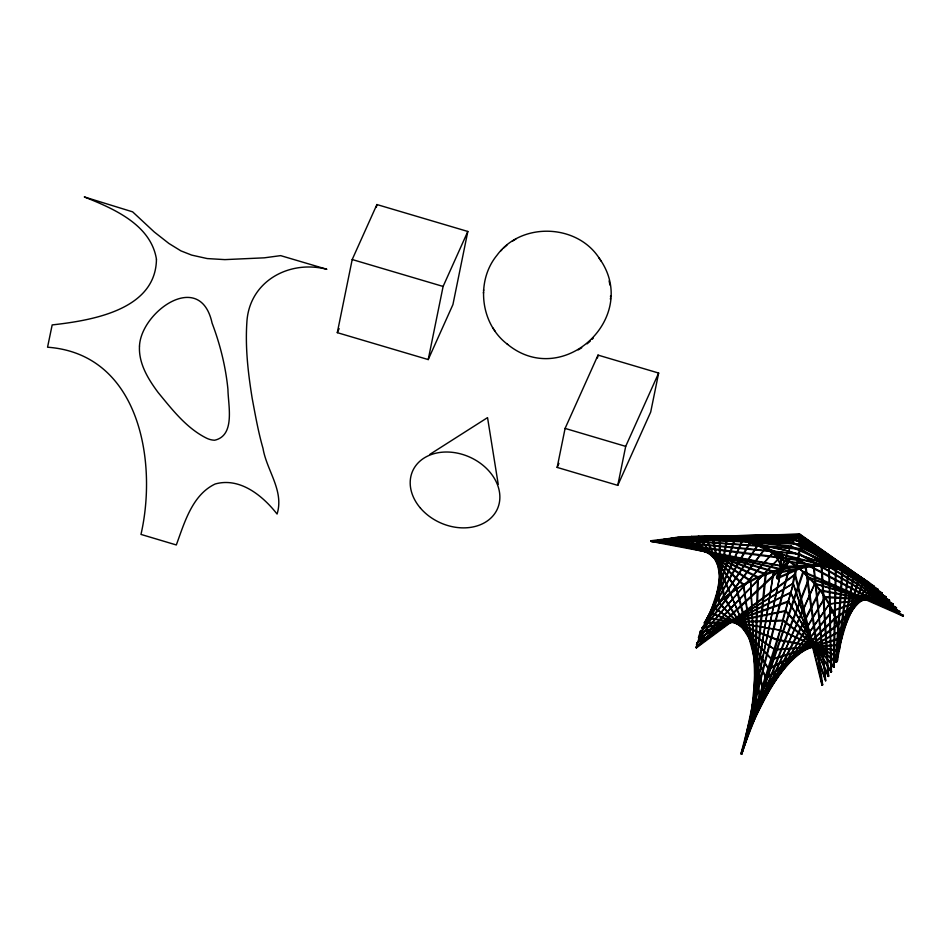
<?xml version="1.0" encoding="UTF-8"?>
<svg xmlns="http://www.w3.org/2000/svg" width="951" height="951" viewBox="0 0 951 951"><rect width="100%" height="100%" fill="white"/><g stroke="black" fill="none" stroke-linecap="round" stroke-linejoin="round"><path stroke-width="1.43" d="M800.73 544.638L801.051 544.127L671.156 538.967C675.246 535.96 692.221 536.911 698.771 536.305L736.87 588.693L763.13 688.013M828.678 676.268L821.926 565.988L781.829 567.081L784.064 560.864L829.248 566.701L831.412 671.834L788.545 601.294L795.476 574.749L798.388 559.652L903.438 615.559L902.963 616.07L803.024 572.217L809.111 578.018L900.05 611.933L799.078 554.385L800.362 548.465L896.436 607.689M782.376 566.701L784.682 561.316M797.818 535.056L869.452 582.749L869.012 583.415L869.428 582.725L869.071 583.308M754.488 658.449L736.133 588.978L758.149 577.626L773.662 571.92M736.882 588.883L730.427 593.709M751.385 724.65L775.053 649.747L714.593 607.725L727.337 539.407M728.668 537.458L796.427 537.386L796.546 536.626L864.899 580.074M870.26 599.903L889.637 600.473L801.111 540.192L801.039 540.905L801.182 540.239M852.964 574.345L842.087 569.922L846.128 570.826M599.712 258.981C577.839 223.735 521.445 221.571 497.028 255.201C475.417 281.365 480.421 324.148 507.703 344.452M507.216 344.072C563.158 390.457 641.556 316.231 599.035 257.971M801.17 566.558L789.294 568.104L773.425 571.931L664.238 539.253L671.133 538.171L800.825 543.901L893.048 603.921L892.93 604.622L892.989 603.897M837.427 562.707L885.94 596.966L829.367 604.087L825.23 596.895L815.292 583.593L797.128 566.237L789.116 567.343L789.14 568.116L789.318 567.343L651.221 540.691C651.364 543.14 674.865 539.193 671.287 538.195L765.84 573.798L765.614 574.559L670.954 538.92L677.944 538.254L801.027 540.869M720.062 557.548L719.111 603.207L719.443 537.101L720.216 537.16M720.085 554.611L720.169 536.935L705.392 536.84L714.249 536.673M889.435 600.152L889.28 600.866M711.051 612.967L707.211 618.293L742.244 540.156L791.101 546.112L845.998 570.505M707.71 618.162L742.66 540.715L734.814 538.611M782.209 566.986L773.948 551.568M834.134 666.913L836.179 567.997L784.242 561.518L784.599 560.817L765.852 547.764L781.674 555.717L797.128 566.344M773.983 551.639L698.712 638.133L773.829 551.461M789.164 567.699C764.842 570.184 735.147 586.933 719.503 602.756L771.784 659.114L811.12 646.835M791.054 592.521L790.578 591.926L828.69 676.066M797.948 535.746L797.889 535.044L797.865 535.746L727.301 536.792M800.885 540.893L889.03 600.83L889.399 600.14L824.85 596.705L825.171 597.252M761.703 535.782L698.367 536.519L800.148 534.355L878.165 589.525L835.453 618.519C834.942 615.998 839.59 628.944 839.186 631.928M765.924 547.835L700.649 633.164L700.102 632.807L788.343 601.115L774.994 649.735M700.578 632.974L701.683 630.549M877.975 590.012L873.363 586.612L873.862 585.982L799.137 534.189L705.452 536.495M799.85 534.652L800.005 534.7M743.67 584.568L742.957 584.794L743.634 584.437L759.98 697.594M854.58 574.535L838.033 656.654L848.886 572.11M839.246 650.995L839.888 644.933M658.092 540.12L780.082 568.662M712.988 536.542L724.84 598.001L724.068 598.179L724.614 597.894L724.127 598.274L736.549 618.174M790.97 546.896L791.28 546.231L790.97 546.896L742.255 540.941L734.481 538.753L735.028 539.039L711.098 613.074M857.16 576.365L792.825 543.009L792.825 542.308L853.071 573.405M799.553 553.755L899.848 611.505M838.021 656.689C837.843 665.736 834.193 660.767 836.309 661.955L842.788 569.994M777.787 639.69L735.42 622.477M834.039 666.853L833.409 667.127L834.122 666.996L833.361 666.948L835.477 568.222L836.155 568.009L786.75 555.443L785.895 558.594M784.409 561.447L784.551 560.793M836.298 661.967L835.525 661.813L842.004 569.934M868.798 584.473L839.115 631.856L839.864 638.644L857.315 597.846M833.801 560.175L801.075 537.339L800.956 538.064L684.672 537.66C684.245 535.841 696.132 539.657 698.795 536.34M707.199 618.233L710.421 612.682L716.674 605.169M754.69 674.782L750.553 580.395L755.486 674.746M793.336 583.45L825.741 680.714L813.949 565.524C813.64 567.497 812.368 562.849 816.362 565.358M788.165 553.494L789.187 550.677L788.724 551.283L842.729 570.006L835.679 568.567L836.226 568.258M754.939 686.884L754.012 716.507L753.287 716.483L753.822 697.226M753.917 694.266L757.59 577.257M755.082 682.438L758.375 577.281M799.149 534.284L798.995 534.973L799.03 534.177L877.583 590.036L877.987 589.347M734.945 538.789L734.564 539.36L792.979 543.045L793.134 542.284M805.663 565.893L805.818 565.857M833.349 666.817L833.754 666.592M835.608 661.848L836.274 661.813M800.492 548.929L799.743 548.679L792.682 583.129L793.336 583.367L697.261 642.781L793.419 583.07M789.259 550.938L788.51 550.843L842.431 569.994M698.914 638.169C697.749 639.143 701.469 632.308 700.507 633.235L788.474 601.876M787.048 555.907L786.489 556.204L835.858 568.151M780.914 564.383L781.496 555.669L779.451 572.859L814.068 565.667M750.945 725.993L741.768 754.012L803.631 572.015L781.211 555.943M830.889 671.739L831.566 671.751L830.877 671.798L788.284 601.246M788.759 601.329L788.058 601.71M799.422 534.617L727.408 536.412M811.239 543.782L800.373 535.651L810.49 542.272M800.837 535.556L800.564 535.33M792.789 582.975L825.551 680.892L813.307 565.69C817.289 567.818 792.373 565.274 813.759 565.239L779.558 572.074M830.829 671.763L831.531 671.572M881.85 593.579L881.934 592.853L881.946 593.579L832.232 611.35L832.838 611.029L760.015 697.879M882.076 593.067L881.577 593.543L813.664 545.494M758.113 545.22L702.575 628.183L702.016 627.779L702.623 628.088M781.888 556.145C777.359 557.5 772.2 549.797 773.829 552.067M786.156 611.018L811.988 640.891M483.441 293.122L483.488 292.183M483.56 290.709L483.607 289.758M610.411 299.232L610.459 298.281M610.53 296.807L610.578 295.88M779.249 572.24C780.2 570.338 779.035 579.504 776.967 577.958L805.283 565.441M780.7 630.204L812.558 644.576M784.004 561.019L784.468 560.745M750.363 542.748L704.358 623.226L704.477 622.608L783.339 620.207L836.143 661.551M783.458 620.29L783.303 620.884L783.279 620.23M766.007 548.299L750.03 542.165L789.211 551.176L749.899 542.938L742.612 540.667M839.781 638.727L839.162 638.335L843.775 627.494M799.529 534.652L799.981 534.414M828.238 676.47L828.238 675.84L828.416 676.446M744.835 744.645L781.389 569.043L744.051 744.49L809.123 577.364L899.408 611.648M784.135 561.34L765.46 548.454C766.399 547.586 765.793 550.891 757.614 545.41L787.012 556.014L757.935 544.685C759.064 547.966 747.296 540.37 749.959 542.95M820.487 590.179L820.047 590.702L893.001 604.539L800.445 544.578L800.897 543.96M864.138 579.86L864.673 579.623M749.661 542.641L749.899 542.26M839.507 644.481L774.376 649.545L774.994 649.723M800.183 534.533L800.005 534.89M835.584 568.282L835.977 568.151M877.714 590.012L878.07 589.489M800.112 549.191L664.155 539.276L800.267 548.454M781.746 555.86L781.258 556.299L781.746 555.812M684.815 537.351L750.719 580.455M670.847 538.611L671.311 538.207M712.156 552.84L705.083 536.542L711.134 536.198M773.365 552.008L769.502 550.332M698.937 638.169L790.97 592.592L790.566 592.057M790.447 592.366L828.036 676.137M664.749 539.193L664.357 539.752L664.559 538.979L773.805 571.313L747.819 735.266M792.789 542.914L793.11 542.284L792.956 543.045M800.457 544.531L800.754 543.913M848.815 572.003L848.435 572.074M788.617 550.784L789.58 548.608M800.278 544.305L800.29 544.15M792.765 542.676L792.623 542.664M765.424 548.002L699.995 632.724L698.391 637.705L699.175 637.836M781.247 556.299L697.368 642.983L699.116 638.002M750.173 725.839L765.293 574.131M751.1 724.46L752.419 711.324M752.705 708.412L753.727 698.2M754.012 695.288L766.09 574.214M829.117 603.873L885.94 596.919M806.068 567.176L822.674 684.768L821.902 684.946L822.556 685.136L795.476 574.535L696.465 647.797L695.847 647.322L789.021 560.686L789.603 561.233L789.389 560.603L789.187 561.316M698.51 536.756L736.526 589.121M702.052 627.91L702.456 627.922M750.803 580.752L750.149 580.906M856.792 575.973L794.715 539.383L845.76 568.627M795.107 539.217L741.946 537.802M796.938 566.214L796.867 566.915L796.95 566.19L805.687 565.69M774.411 649.854L774.435 649.557M804.38 566.713L777.312 578.683C774.815 578.053 778.655 571.836 779.903 572.657M777.478 578.517L789.603 561.233L696.394 647.809M809.016 577.554L809.242 578.053M730.772 621.502L707.378 617.579M848.102 571.991L837.26 656.499L838.045 656.559L816.552 646.418M781.615 566.594L782.293 566.487M707.544 618.102L780.272 630.168L812.154 645.265M779.178 572.407L779.725 572.835M697.558 642.472L781.199 555.8M697.82 642.781L697.202 645.17M896.306 607.665L815.043 583.438L747.51 735.349L773.662 571.159M698.379 536.269L698.093 536.721M812.736 644.231L783.208 620.884L704.584 623.392L704.632 622.62M892.87 603.873L820.059 589.977L828.987 604.456M718.944 602.72L724.163 597.81M799.684 554.171L799.137 557.155M726.564 539.217L714.308 607.82C716.21 609.08 721.048 601.793 718.861 602.97M839.151 651.007L839.257 650.853M885.547 596.467L885.761 596.467M853.808 574.345L837.26 656.499L837.855 656.202M337.308 332.66L352.203 259.528L376.917 204.548L467.821 231.462L452.926 304.593L428.223 359.573L337.308 332.66L339.127 328.63M376.323 207.413L376.917 204.548M428.223 359.573L443.107 286.441L467.821 231.462M557.155 467.416L565.096 428.414L598.036 355.103L658.651 373.054L650.698 412.056L617.758 485.367L557.155 467.416L558.95 463.41M597.454 357.992L598.036 355.103M617.758 485.367L625.699 446.364L658.651 373.054M780.117 630.144L733.685 621.99M799.529 554.183L657.676 540.584L781.365 569.685M803.286 571.503L802.929 572.074L803.44 571.539L903.272 615.345M776.967 577.958L789.045 561.173M696.429 644.992L697.047 642.579M651.269 541.464L789.033 567.616L740.995 753.798L741.685 754.06M741.768 753.988L789.592 567.818M742.053 540.477L742.612 540.655M783.053 620.563L740.995 753.786L741.59 753.965M800.409 535.365L800.469 536.019M782.792 620.456C783.232 613.882 795.535 580.954 792.682 583.379M815.043 583.438L814.686 584.08L820.047 590.702M815.126 583.736L814.698 583.712M781.722 569.447L781.175 569.173M832.803 611.315L832.22 610.815L835.667 618.019M839.947 641.925L858.729 578.374M840.292 643.589L859.478 578.636M839.293 638.276L839.852 638.62M839.685 638.834L817.04 645.848M812.677 645.8L777.633 639.536L777.312 640.094L813.973 646.835M798.792 534.807L798.947 534.177M873.398 586.541L873.743 586.03M802.87 571.765L741.352 753.893M702.23 627.648L757.923 544.697M711.063 613.145L714.581 608.236M856.887 575.628L796.249 537.339L796.581 536.649L728.704 536.673M824.814 596.717L824.874 597.501L867.336 599.748M734.481 538.825L710.349 612.801L731.046 621.574M801.277 537.588L800.552 537.909L885.845 597.062M794.977 574.297L795.428 574.606M700.911 630.335C697.998 633.128 701.862 632.784 700.162 632.677M744.692 744.728L809.67 577.804M704.334 622.881L749.673 542.367L750.291 542.7L749.721 542.403M834.098 667.091L816.22 647.049M838.556 631.726L839.162 631.833M839.044 632.094L814.341 645.325M838.58 650.746L839.257 644.671M762.226 535.71L691.413 536.53L691.52 537.208L751.944 536.614M844.94 624.771L863.567 581.18M858.48 595.124L864.304 581.501M785.134 558.368L787.404 553.268M801.111 537.374L800.576 537.921L801.194 537.529M747.807 735.373L747.201 735.099L814.615 583.676M718.98 603.112L771.475 659.435M712.786 536.911L719.955 536.875M803.536 572.062L803.31 571.896M750.256 725.839L819.845 590.155M752.942 722.106L820.475 590.488M821.914 684.827L822.532 684.613L821.937 684.898L805.283 567.331M835.537 617.936L834.942 618.198L838.948 632.272M800.742 537.339L684.946 537.232M850.527 571.052L797.853 535.306M815.292 583.973L896.65 607.974L896.151 608.402M753.275 716.293L825.099 596.919M753.893 716.638L825.242 597.311M734.873 622.429L774.851 649.699M816.766 645.099L839.341 638.18L839.412 638.834L838.39 631.975L868.097 584.092M801.051 540.18L677.801 537.47L758.209 576.936L757.888 577.649L677.671 538.207L678.075 537.517L677.849 538.242M877.547 589.929L877.856 589.335M658.044 539.942L799.292 553.696M829.296 604.016L756.39 706.926L756.972 707.223L829.26 604.349M719.467 536.994L719.764 537.458M657.593 539.906L664.701 539.074L664.167 539.443M710.682 613.217L710.789 612.575M835.002 618.34C836.892 619.897 830.77 609.139 832.684 611.445M805.105 565.75L805.842 565.667M798.258 559.628L650.995 540.739L657.926 539.859M832.184 610.839L759.801 697.582M702.385 628.326L786.156 611.101M786.002 610.768L785.859 611.267M828.773 604.265L832.256 611.303M724.674 597.87L768.99 669.219L810.454 647.381M871.366 588.158L837.118 625.009L837.676 625.413L872.875 587.694M882.005 592.913L812.915 543.984M501.985 249.637L500.654 250.993M592.033 339.364L593.365 338.009M691.413 536.423L743.539 584.342M881.922 592.877L881.672 593.579M705.392 536.067L712.917 552.59M838.58 631.797L768.574 668.612L768.86 669.314M762.476 687.823L835.026 617.853L835.56 618.245M763.011 688.405L835.453 618.519M730.463 593.579L766.137 678.42M503.709 247.938L505.124 246.713M505.54 246.345L506.931 245.144M587.088 343.858L588.479 342.657M588.895 342.277L590.309 341.052M821.878 566.071L821.295 566.249L829.26 566.962M881.565 592.948L832.339 610.732M724.353 598.286L729.94 593.091M786.548 555.479L786.62 555.455M873.422 586.66L862.569 579.135M777.419 578.577L776.741 578.291L777.252 578.636M794.798 539.074L794.763 539.835L735.991 538.456M811.334 644.077L765.531 678.241L766.007 678.788M813.676 642.329L837.165 624.807L837.641 625.271M765.995 678.883L811.797 644.719M814.151 642.971L837.617 625.449M794.834 574.345L695.942 647.203L696.287 647.833M835.014 617.865L877.535 589.418M730.439 593.376L714.094 555.301M765.983 678.527L730.273 593.424M429.947 454.305L487.542 417.62L498.229 484.332M512.292 241.233L513.802 240.318M514.384 239.961L515.846 239.081M578.172 349.92L579.635 349.029M580.217 348.672L581.727 347.769M777.502 640.296L733.78 622.679M698.7 637.467L791.184 592.093M798.258 560.377L651.078 541.476L651.304 540.75M762.94 688.381L762.44 687.965L762.975 688.239M797.77 534.973L727.301 536.007M821.509 565.619L818.977 565.488M771.867 659.685L814.211 646.716M769.002 668.743L768.705 668.648M762.571 687.858L762.833 688.048M781.46 568.995L781.472 569.411M903.081 615.309L902.986 616.058M759.587 697.654L743.218 584.639M750.256 581.109L684.494 537.267L681.332 537.957M702.159 627.589L785.764 610.578M828.832 567.283L835.846 568.627M800.302 536.031L787.309 536.257M705.511 536.055L705.107 536.626M743.076 584.984L691.222 537.089L691.603 536.554M802.608 566.439L805.461 566.178M734.648 539.383L730.843 538.801M774.661 650.032L839.46 645.265M755.26 686.539L756.271 707.092L756.913 707.271M744.146 744.502L744.538 744.597M788.177 535.306L796.997 535.14M781.948 566.309L821.498 565.607M787.273 535.461L797.592 535.365M800.801 540.905L800.98 540.168L800.671 540.834M753.287 716.483L753.905 716.519M657.735 540.608L657.533 540.37M798.995 534.973L860.168 577.459M736.205 538.682L793.015 542.272M785.609 611.279L811.429 641.461M837.534 656.927L817.48 647.714M826.526 566.214L829.07 566.546M838.889 650.591L817.064 646.585M816.885 647.358L838.782 651.269M773.401 551.521L781.639 566.891M746.297 541.178L750.149 542.189M790.78 546.789L848.268 572.371M790.602 592.307L790.578 592.497M352.203 259.528L443.107 286.441M565.096 428.414L625.699 446.364M765.84 573.798L765.555 574.547M828.618 566.986L828.963 566.499L830.794 671.668L831.459 671.454M777.704 639.571L777.359 640.213M859.752 576.77L855.484 574.642M902.879 616.034L798.02 560.305M757.804 577.626L758.209 576.936M710.872 612.563L732.698 621.383M799.815 548.989L896.092 608.378L896.234 607.677L896.008 608.319M677.766 538.23L677.742 537.553L677.611 538.147M821.188 566.118L828.024 676.244M853.368 573.049L859.716 576.746M869.404 582.832L868.941 583.355M856.685 575.165L859.145 576.817M862.83 579.278L867.752 582.571M732.472 620.765L714.332 607.939M839.21 644.944L839.091 638.608M816.172 646.93L835.667 662.205M794.739 574.654L821.937 684.97M809.016 577.935L814.686 584.104M813.901 643.126L834.015 666.627M600.343 259.956L601.056 261.026M492.951 327.976L493.664 329.046M494.306 330.021L494.972 331.031M738.095 620.658L768.42 669.159M729.999 593.293L713.928 556.906M829.379 603.897L832.814 610.958M756.366 665.534L762.357 688.215M712.204 536.697L719.645 575.284M720.204 578.149L724.056 598.155M609.115 280.914L609.436 282.602M609.555 283.267L609.876 284.991M755.7 679.157L757.067 707.057M754.904 679.192L755.046 682.129M139.488 346.057C138.513 363.46 148.154 379.069 158.139 392.513C172.179 409.548 186.396 428.128 206.533 438.161A18.628 15.81 38.6 0 0 214.641 440.23C235.658 435.546 228.097 404.971 227.943 389.47C225.72 366.765 220.168 344.428 212.085 323.114C200.376 269.121 141.01 311.702 139.488 346.057M684.351 537.22L684.363 537.184M156.451 259.231C155.821 310.169 91.451 320.487 52.174 324.921L47.55 347.21C139.512 353.927 157.676 461.473 140.974 534.414L176.315 544.959C184.482 522.765 192.161 494.9 215.176 483.988C239.937 477.022 262.773 495.733 277.074 514.051C284.325 490.68 266.732 470.733 262.999 448.361C258.28 431.992 255.355 415.195 252.205 398.469C248.187 373.577 245.192 348.197 246.832 322.971C248.71 281.639 288.866 259.48 326.847 269.288L280.652 255.629L264.307 257.828L224.888 259.623L207.211 258.565L191.686 255.106L180.94 250.886L168.921 243.48L154.264 231.985L132.629 211.847L84.306 196.94C113.407 208.542 150.888 224.591 156.451 259.231M796.058 536.958L796.058 536.958M837.26 656.475L837.332 656.535M797.461 535.318L797.461 535.318M650.9 541.083L650.853 541.083M798.626 534.533L798.638 534.498M873.268 586.339L873.743 585.935L873.268 586.327M790.638 546.421L790.638 546.385M420.473 508.155A46.433 35.983 24.2 0 0 497.052 509.677A46.433 35.983 24.2 0 0 447.552 452.022A46.433 35.983 24.2 0 0 420.473 508.155"/></g></svg>
